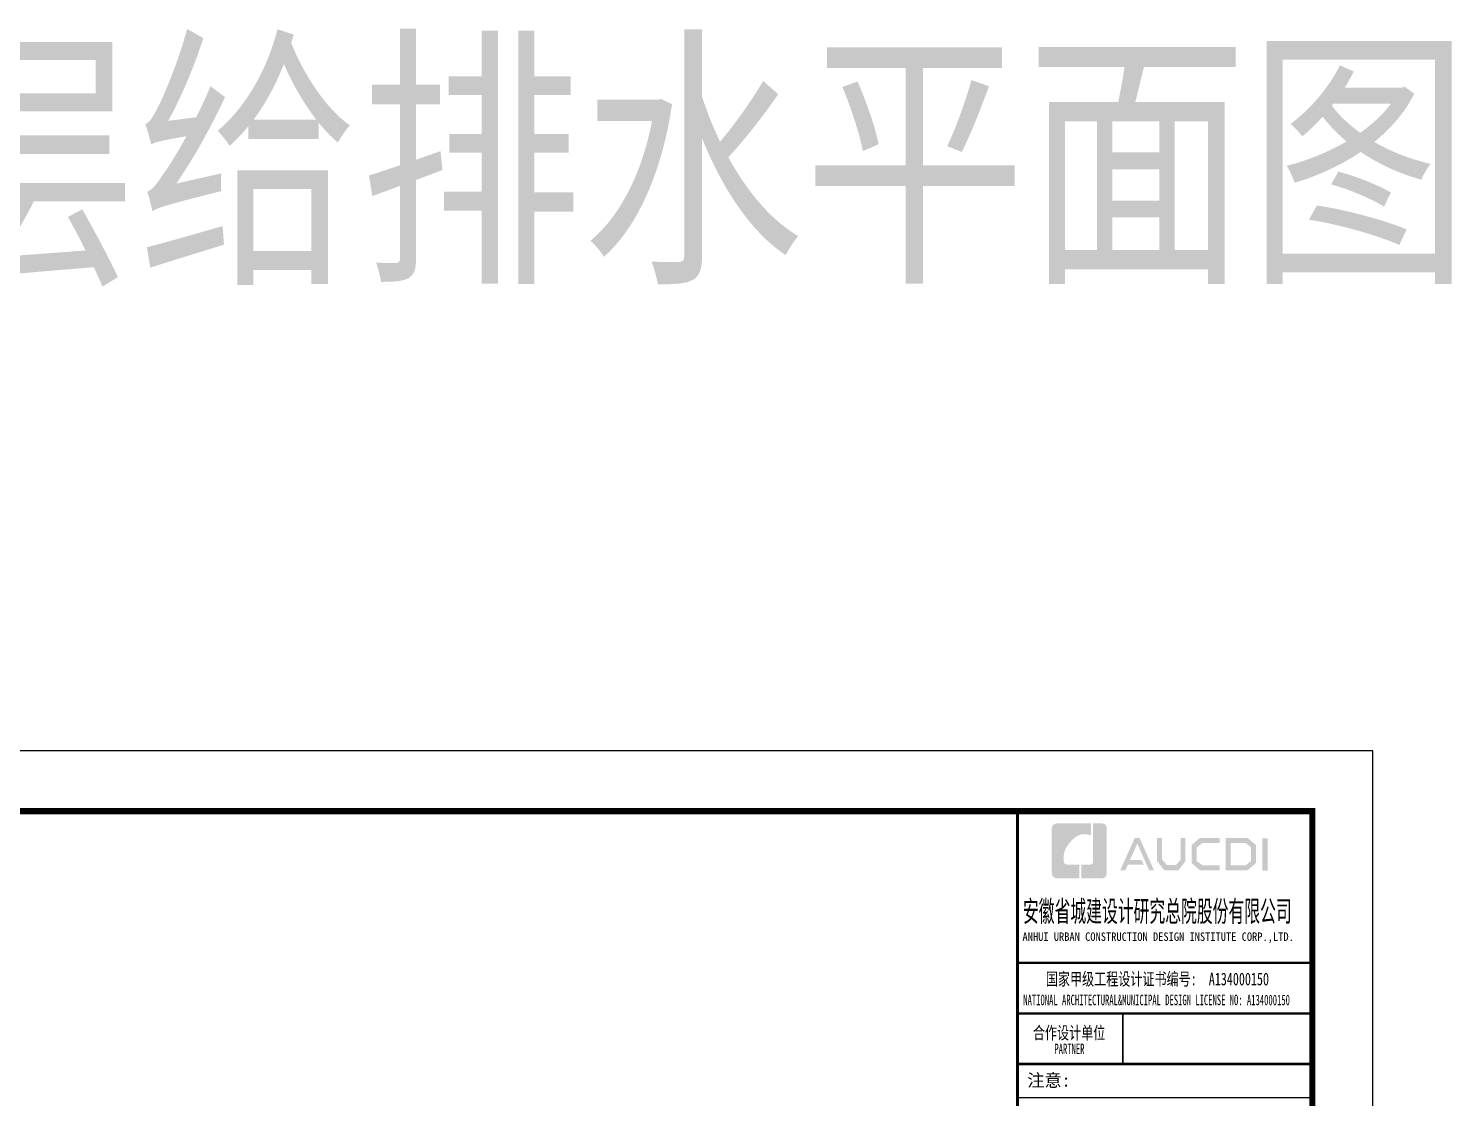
# Model space of a CAD drawing. Extents: x 1596975 to 1739683, y 860327 to 1295531.
# Drawn here: x 1681130 to 1704659, y 1165983 to 1183662 of the extents above; entities that cross this region are included whole.
import ezdxf

# ---------------------------------------------------------------- set-up
doc = ezdxf.new("R2010")
doc.units = 0
doc.header["$LTSCALE"] = 1000
doc.header["$MEASUREMENT"] = 0
doc.layers.add('ZC', color=6, linetype='Continuous', lineweight=40)
for name, color, linetype in [('图框', 140, 'Continuous'), ('图签文字', 147, 'Continuous'), ('导图字', 7, 'Continuous')]:
    doc.layers.add(name, color=color, linetype=linetype)
doc.styles.add('建筑图签-1', font='simhei.ttf', dxfattribs={"width": 0.7})
doc.styles.add('黑体', font='simhei.ttf')

# ---------------------------------------------------------------- blocks, each defined once
blk = doc.blocks.new('院标1')
h = blk.add_hatch(color=150)
h.dxf.hatch_style = 1
h.set_gradient(color1=(33, 113, 253), color2=(33, 113, 253), tint=1, name='INVCURVED')
edge = h.paths.add_edge_path()
edge.add_spline(control_points=[(116373, 648379), (116379, 648379), (116382, 648379), (116391, 648379), (116391, 648379), (116391, 648379), (116616, 648379), (116616, 648379), (116616, 648379), (116616, 648379), (116616, 648054), (116616, 648054), (116616, 648054), (116616, 648054), (116108, 648054), (116108, 648054), (116108, 648054), (116028, 648054), (115963, 648111), (115963, 648199), (115963, 648199), (115963, 648199), (115963, 649215), (115963, 649215), (115963, 649215), (115963, 649295), (116018, 649360), (116108, 649360), (116108, 649360), (116108, 649360), (116897, 649360), (116897, 649360), (116897, 649360), (116897, 649360), (116897, 649080), (116897, 649080), (116897, 649080), (116897, 649080), (116566, 649140), (116356, 648859), (116356, 648859), (116245, 648719), (116240, 648545), (116247, 648466), (116247, 648466), (116254, 648386), (116247, 648466), (116247, 648466), (116247, 648466), (116247, 648466), (116258, 648374), (116373, 648379)], knot_values=[0, 0, 0, 0, 0.071429, 0.071429, 0.071429, 0.107143, 0.142857, 0.142857, 0.142857, 0.178571, 0.214286, 0.214286, 0.214286, 0.25, 0.285714, 0.285714, 0.285714, 0.321429, 0.357143, 0.357143, 0.357143, 0.392857, 0.428571, 0.428571, 0.428571, 0.464286, 0.5, 0.5, 0.5, 0.535714, 0.571429, 0.571429, 0.571429, 0.607143, 0.642857, 0.642857, 0.642857, 0.678571, 0.714286, 0.714286, 0.714286, 0.75, 0.785714, 0.785714, 0.785714, 0.821429, 0.857143, 0.857143, 0.857143, 0.928571, 1, 1, 1, 1], degree=3, periodic=0)
h = blk.add_hatch(color=150)
h.dxf.hatch_style = 1
h.set_gradient(color1=(33, 113, 253), color2=(33, 113, 253), tint=1, name='INVCURVED')
edge = h.paths.add_edge_path()
edge.add_spline(control_points=[(117268, 649215), (117268, 649215), (117268, 648199), (117268, 648199), (117268, 648199), (117268, 648114), (117212, 648054), (117123, 648054), (117123, 648054), (117123, 648054), (116663, 648054), (116663, 648054), (116663, 648054), (116663, 648054), (116663, 648379), (116663, 648379), (116663, 648379), (116663, 648379), (116865, 648379), (116865, 648379), (116865, 648379), (116907, 648379), (116941, 648413), (116941, 648455), (116941, 648455), (116941, 648455), (116941, 649360), (116941, 649360), (116941, 649360), (116941, 649360), (117123, 649360), (117123, 649360), (117123, 649360), (117204, 649360), (117268, 649306), (117268, 649215)], knot_values=[0, 0, 0, 0, 0.1, 0.1, 0.1, 0.15, 0.2, 0.2, 0.2, 0.25, 0.3, 0.3, 0.3, 0.35, 0.4, 0.4, 0.4, 0.45, 0.5, 0.5, 0.5, 0.55, 0.6, 0.6, 0.6, 0.65, 0.7, 0.7, 0.7, 0.75, 0.8, 0.8, 0.8, 0.9, 1, 1, 1, 1], degree=3, periodic=0)
blk = doc.blocks.new('A$C7ECA1BE4')
at = {"layer": '图框'}
h = blk.add_hatch(color=256, dxfattribs=at)
h.paths.add_polyline_path([(-827, 39553), (-739, 39553), (-739, 39016), (-827, 39016)])
h.paths.add_polyline_path([(-1351, 39472), (-1351, 39105), (-1100, 39105), (-1014, 39179), (-1014, 39402), (-1098, 39472)], flags=16)
h.paths.add_polyline_path([(-1434, 39554), (-1434, 39023), (-1070, 39023), (-931, 39142), (-931, 39440), (-1068, 39554)])
h.paths.add_polyline_path([(-1533, 39557), (-1533, 39476), (-1817, 39476), (-1910, 39399), (-1910, 39176), (-1817, 39105), (-1532, 39105), (-1532, 39020), (-1855, 39020), (-1996, 39141), (-1996, 39440), (-1858, 39557)])
h.paths.add_polyline_path([(-2567, 39555), (-2483, 39555), (-2483, 39199), (-2403, 39108), (-2256, 39108), (-2177, 39199), (-2177, 39555), (-2098, 39555), (-2098, 39173), (-2212, 39022), (-2448, 39022), (-2567, 39175)])
h.paths.add_polyline_path([(-2937, 39554), (-2856, 39554), (-2618, 39022), (-2698, 39022), (-2894, 39464), (-3016, 39193), (-2827, 39193), (-2785, 39113), (-3050, 39113), (-3091, 39020), (-3177, 39020)])
for p, q in [((-4875, 37492), (3, 37492)), ((-4875, 37492), (3, 37492)), ((-4875, 36655), (3, 36655))]:
    blk.add_line(p, q, dxfattribs=at)
for points, const_width in [([(-4875, 0), (-4875, 40000)], 48.8), ([(-4875, 37492), (3, 37492)], 41.8), ([(-4875, 36655), (3, 36655)], 41.8), ([(-4875, 36655), (3, 36655)], 41.8), ([(-3132, 36655), (-3132, 35819)], 24.4), ([(-4875, 35819), (3, 35819)], 41.8), ([(-4875, 35819), (3, 35819)], 41.8), ([(-4875, 35261), (3, 35261)], 24.4)]:
    blk.add_lwpolyline(points, dxfattribs=dict(at, const_width=const_width))
at = {"xscale": 0.6968641114982579, "yscale": 0.6968641114982579, "zscale": 0.6968641114982579}
blk.add_blockref('院标1', (-85118, -412717), dxfattribs=at)
at = {"layer": '图框', "style": '建筑图签-1'}
for s, height, width, p in [('ANHUI URBAN CONSTRUCTION DESIGN INSTITUTE CORP.,LTD.', 139.37, 0.91, (-4792, 37855)), ('NATIONAL ARCHITECTURAL&MUNICIPAL DESIGN LICENSE NO: A134000150', 174.22, 0.6, (-4779, 36791)), ('PARTNER', 174.2, 0.6, (-4265, 35982))]:
    blk.add_text(s, height=height, dxfattribs=dict(at, width=width)).set_placement(p)
at = {"layer": '图签文字', "color": 7, "style": '建筑图签-1'}
for s, height, width, p in [('安徽省城建设计研究总院股份有限公司', 348.43, 0.55, (-4785, 38172)), ('国家甲级工程设计证书编号:  A134000150', 209.06, 0.7, (-4406, 37120)), ('合作设计单位', 209.1, 0.7, (-4620, 36230))]:
    blk.add_text(s, height=height, dxfattribs=dict(at, width=width)).set_placement(p)
blk.add_text('注意:', height=209.1, dxfattribs=at).set_placement((-4713, 35445))

msp = doc.modelspace()

# ---------------------------------------------------------------- linework, layer by layer
at = {"layer": '图框'}
msp.add_lwpolyline([(1643957.2, 1129718.7), (1703357.2, 1129718.7), (1703357.2, 1171718.7), (1643957.2, 1171718.7)], close=True, dxfattribs=at)
at = {"layer": '图框', "const_width": 100}
msp.add_lwpolyline([(1646457.2, 1130718.7), (1702357.2, 1130718.7), (1702357.2, 1170718.7), (1646457.2, 1170718.7)], close=True, dxfattribs=at)

# ---------------------------------------------------------------- block references
at = {"layer": 'ZC'}
msp.add_blockref('A$C7ECA1BE4', (1702357.2, 1130718.7), dxfattribs=at)

# ---------------------------------------------------------------- texts
at = {"layer": '导图字', "color": 1, "style": '黑体', "width": 0.8}
msp.add_text('S-3#楼_水施__A2_一层给排水平面图', height=3364.726, dxfattribs=at).set_placement((1646264.7, 1179802))

doc.saveas('drawing.dxf')
